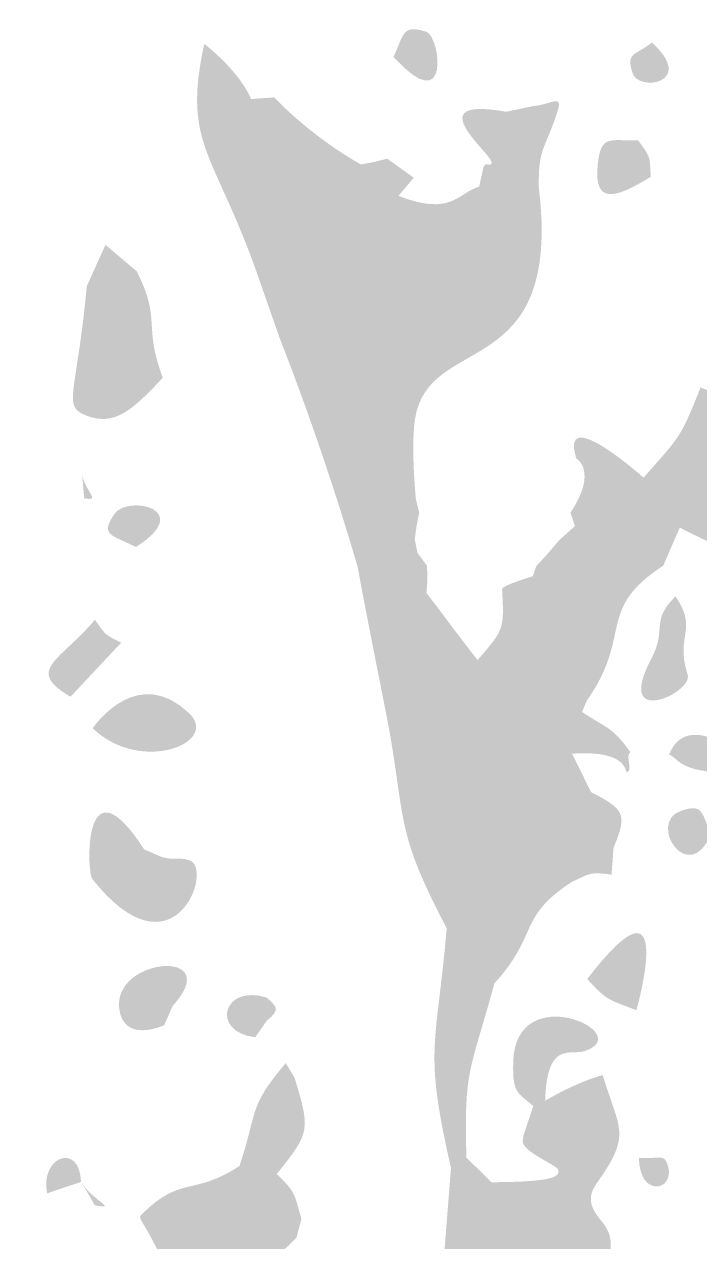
# Model space of a CAD drawing. Header units: millimetres. Extents: x 1296 to 1509, y 27 to 134.
# Drawn here: x 1464.95 to 1473.34, y 76.28 to 91.41 of the extents above; entities that cross this region are included whole.
import ezdxf

# ---------------------------------------------------------------- set-up
doc = ezdxf.new("R2010")
doc.units = ezdxf.units.MM

msp = doc.modelspace()

# ---------------------------------------------------------------- hatches: boundary and pattern name
at = {"true_color": 0x080808, "transparency": 33554687}
h = msp.add_hatch(color=18, dxfattribs=at)
edge = h.paths.add_edge_path(flags=0)
edge.add_spline(control_points=[(1469.539, 91.006), (1469.672, 91.3), (1469.648, 91.412), (1469.947, 91.319), (1470.119, 91.266), (1470.259, 90.214), (1469.539, 91.006)], knot_values=[0, 0, 0, 0, 1, 1, 1, 2, 2, 2, 2], degree=3, periodic=1)
h = msp.add_hatch(color=18, dxfattribs=at)
edge = h.paths.add_edge_path(flags=0)
edge.add_spline(control_points=[(1467.186, 91.171), (1467.622, 90.816), (1467.739, 90.55), (1467.768, 90.483), (1467.84, 89.682), (1467.886, 89.547), (1467.913, 89.47), (1468.265, 88.985), (1468.388, 88.829), (1468.804, 89.267), (1469.216, 89.298), (1469.196, 89.331), (1469.6, 89.279), (1470.265, 89.021), (1470.336, 89.317), (1470.603, 89.394), (1470.603, 89.394), (1470.775, 89.42), (1470.775, 89.42), (1470.775, 89.42), (1470.933, 89.172), (1470.933, 89.172), (1470.846, 88.326), (1470.372, 88.786), (1469.681, 88.269), (1469, 88.402), (1468.867, 88.58), (1468.519, 87.989), (1468.354, 88.032), (1468.489, 88.163), (1468.337, 88.202), (1468.303, 88.211), (1468.337, 88.202), (1467.909, 88.124), (1467.332, 89.841), (1466.903, 89.866), (1467.186, 91.171)], knot_values=[0, 0, 0, 0, 1, 1, 1, 2, 2, 2, 3, 3, 3, 4, 4, 4, 5, 5, 5, 6, 6, 6, 7, 7, 7, 8, 8, 8, 9, 9, 9, 10, 10, 10, 11, 11, 11, 12, 12, 12, 12], degree=3, periodic=1)
h = msp.add_hatch(color=18, dxfattribs=at)
edge = h.paths.add_edge_path(flags=0)
edge.add_spline(control_points=[(1472.751, 91.186), (1473.306, 90.682), (1472.587, 90.57), (1472.511, 90.803), (1472.426, 91.064), (1472.534, 91.017), (1472.751, 91.186)], knot_values=[0, 0, 0, 0, 1, 1, 1, 2, 2, 2, 2], degree=3, periodic=1)
h = msp.add_hatch(color=18, dxfattribs=at)
edge = h.paths.add_edge_path(flags=0)
edge.add_spline(control_points=[(1467.768, 90.483), (1467.768, 90.483), (1468.057, 90.504), (1468.057, 90.504), (1468.132, 90.425), (1468.509, 90.028), (1469.132, 89.67), (1469.132, 89.67), (1469.297, 89.701), (1469.297, 89.701), (1469.297, 89.701), (1469.461, 89.742), (1469.461, 89.742), (1469.461, 89.742), (1469.626, 89.623), (1469.626, 89.623), (1469.626, 89.623), (1469.789, 89.505), (1469.789, 89.505), (1469.789, 89.505), (1469.6, 89.279), (1469.6, 89.279), (1469.196, 89.331), (1469.216, 89.298), (1468.804, 89.267), (1468.472, 89.327), (1468.495, 89.313), (1468.472, 89.327), (1468.208, 89.485), (1468.204, 89.395), (1467.913, 89.47), (1467.886, 89.547), (1467.84, 89.682), (1467.768, 90.483)], knot_values=[0, 0, 0, 0, 1, 1, 1, 2, 2, 2, 3, 3, 3, 4, 4, 4, 5, 5, 5, 6, 6, 6, 7, 7, 7, 8, 8, 8, 9, 9, 9, 10, 10, 10, 11, 11, 11, 11], degree=3, periodic=1)
h = msp.add_hatch(color=18, dxfattribs=at)
edge = h.paths.add_edge_path(flags=0)
edge.add_spline(control_points=[(1470.937, 90.325), (1471.111, 90.188), (1471.098, 90.295), (1471.28, 90.396), (1471.507, 90.42), (1471.651, 90.551), (1471.575, 90.323), (1471.417, 89.842), (1471.335, 89.874), (1471.345, 89.383), (1471.345, 89.383), (1470.775, 89.42), (1470.775, 89.42), (1470.775, 89.42), (1470.603, 89.394), (1470.603, 89.394), (1470.659, 89.641), (1470.65, 89.623), (1470.659, 89.641), (1470.693, 89.709), (1470.735, 89.636), (1470.758, 89.687), (1470.799, 89.776), (1469.808, 90.528), (1470.937, 90.325)], knot_values=[0, 0, 0, 0, 1, 1, 1, 2, 2, 2, 3, 3, 3, 4, 4, 4, 5, 5, 5, 6, 6, 6, 7, 7, 7, 8, 8, 8, 8], degree=3, periodic=1)
h = msp.add_hatch(color=18, dxfattribs=at)
edge = h.paths.add_edge_path(flags=0)
edge.add_spline(control_points=[(1470.937, 90.325), (1470.937, 90.325), (1471.28, 90.396), (1471.28, 90.396), (1471.098, 90.295), (1471.111, 90.188), (1470.937, 90.325)], knot_values=[0, 0, 0, 0, 1, 1, 1, 2, 2, 2, 2], degree=3, periodic=1)
h = msp.add_hatch(color=18, dxfattribs=at)
edge = h.paths.add_edge_path(flags=0)
edge.add_spline(control_points=[(1472.581, 89.968), (1472.747, 89.743), (1472.722, 89.764), (1472.736, 89.516), (1472.294, 89.244), (1472.023, 89.165), (1472.078, 89.675), (1472.118, 90.046), (1472.224, 89.963), (1472.581, 89.968)], knot_values=[0, 0, 0, 0, 1, 1, 1, 2, 2, 2, 3, 3, 3, 3], degree=3, periodic=1)
h = msp.add_hatch(color=18, dxfattribs=at)
edge = h.paths.add_edge_path(flags=0)
edge.add_spline(control_points=[(1467.913, 89.47), (1468.204, 89.395), (1468.208, 89.485), (1468.472, 89.327), (1468.495, 89.313), (1468.472, 89.327), (1468.804, 89.267), (1468.388, 88.829), (1468.265, 88.985), (1467.913, 89.47)], knot_values=[0, 0, 0, 0, 1, 1, 1, 2, 2, 2, 3, 3, 3, 3], degree=3, periodic=1)
h = msp.add_hatch(color=18, dxfattribs=at)
edge = h.paths.add_edge_path(flags=0)
edge.add_spline(control_points=[(1470.775, 89.42), (1470.775, 89.42), (1471.345, 89.383), (1471.345, 89.383), (1471.643, 86.944), (1469.975, 87.594), (1469.806, 86.508), (1469.755, 86.178), (1469.809, 85.588), (1469.817, 85.508), (1469.817, 85.508), (1469.858, 85.342), (1469.858, 85.342), (1469.858, 85.342), (1469.825, 85.175), (1469.825, 85.175), (1469.825, 85.175), (1469.802, 85.009), (1469.802, 85.009), (1469.802, 85.009), (1469.837, 84.842), (1469.837, 84.842), (1469.837, 84.842), (1469.955, 84.68), (1469.955, 84.68), (1469.955, 84.68), (1469.96, 84.509), (1469.96, 84.509), (1469.96, 84.509), (1469.948, 84.342), (1469.948, 84.342), (1469.948, 84.342), (1470.077, 84.176), (1470.077, 84.176), (1470.117, 84.122), (1470.374, 83.777), (1470.583, 83.51), (1470.919, 83.891), (1470.914, 83.902), (1470.888, 84.391), (1470.886, 84.435), (1471.239, 84.542), (1471.271, 84.551), (1471.271, 84.551), (1471.312, 84.675), (1471.312, 84.675), (1471.312, 84.675), (1471.435, 84.808), (1471.435, 84.808), (1471.435, 84.808), (1471.6, 85.001), (1471.6, 85.001), (1471.6, 85.001), (1471.794, 85.175), (1471.794, 85.175), (1471.794, 85.175), (1471.986, 84.975), (1471.986, 84.975), (1471.674, 84.369), (1471.965, 84.31), (1471.745, 83.684), (1471.612, 83.308), (1471.449, 83.405), (1471.385, 83.003), (1471.162, 82.072), (1471.436, 82.045), (1471.679, 81.588), (1471.679, 81.588), (1471.776, 81.528), (1471.776, 81.528), (1471.895, 81.132), (1471.816, 81.156), (1471.752, 80.75), (1471.078, 80.312), (1471.35, 80.1), (1470.793, 79.49), (1470.367, 79.795), (1470.353, 79.809), (1470.322, 80.329), (1470.322, 80.329), (1470.541, 80.409), (1470.541, 80.409), (1470.733, 80.244), (1470.701, 79.943), (1470.814, 80.175), (1470.904, 80.359), (1470.654, 80.343), (1470.744, 80.528), (1470.813, 80.852), (1470.792, 80.82), (1470.797, 81.18), (1470.913, 81.756), (1470.832, 81.961), (1470.808, 82.024), (1470.618, 82.507), (1470.372, 82.318), (1470.233, 82.81), (1470.233, 82.81), (1470.242, 83.155), (1470.242, 83.155), (1470.22, 83.212), (1470.154, 83.382), (1469.69, 83.676), (1469.69, 83.676), (1469.624, 83.843), (1469.624, 83.843), (1469.624, 83.843), (1469.577, 84.009), (1469.577, 84.009), (1469.577, 84.009), (1469.512, 84.176), (1469.512, 84.176), (1469.512, 84.176), (1469.46, 84.342), (1469.46, 84.342), (1469.46, 84.342), (1469.476, 84.509), (1469.476, 84.509), (1469.476, 84.509), (1469.524, 84.675), (1469.524, 84.675), (1469.524, 84.675), (1469.516, 84.842), (1469.516, 84.842), (1469.516, 84.842), (1469.302, 85.009), (1469.302, 85.009), (1469.341, 85.527), (1469.271, 85.615), (1469.239, 85.655), (1468.638, 86.412), (1469.348, 87.29), (1469.681, 88.269), (1470.372, 88.786), (1470.846, 88.326), (1470.933, 89.172), (1470.933, 89.172), (1470.775, 89.42), (1470.775, 89.42)], knot_values=[0, 0, 0, 0, 1, 1, 1, 2, 2, 2, 3, 3, 3, 4, 4, 4, 5, 5, 5, 6, 6, 6, 7, 7, 7, 8, 8, 8, 9, 9, 9, 10, 10, 10, 11, 11, 11, 12, 12, 12, 13, 13, 13, 14, 14, 14, 15, 15, 15, 16, 16, 16, 17, 17, 17, 18, 18, 18, 19, 19, 19, 20, 20, 20, 21, 21, 21, 22, 22, 22, 23, 23, 23, 24, 24, 24, 25, 25, 25, 26, 26, 26, 27, 27, 27, 28, 28, 28, 29, 29, 29, 30, 30, 30, 31, 31, 31, 32, 32, 32, 33, 33, 33, 34, 34, 34, 35, 35, 35, 36, 36, 36, 37, 37, 37, 38, 38, 38, 39, 39, 39, 40, 40, 40, 41, 41, 41, 42, 42, 42, 43, 43, 43, 44, 44, 44, 45, 45, 45, 46, 46, 46, 46], degree=3, periodic=1)
h = msp.add_hatch(color=18, dxfattribs=at)
edge = h.paths.add_edge_path(flags=0)
edge.add_spline(control_points=[(1465.958, 88.671), (1465.958, 88.671), (1466.347, 88.342), (1466.347, 88.342), (1465.89, 87.539), (1465.796, 87.227), (1466.67, 87.018), (1466.288, 86.61), (1466.071, 86.416), (1465.723, 86.547), (1465.414, 86.664), (1465.596, 86.781), (1465.726, 88.158), (1465.726, 88.158), (1465.958, 88.671), (1465.958, 88.671)], knot_values=[0, 0, 0, 0, 1, 1, 1, 2, 2, 2, 3, 3, 3, 4, 4, 4, 5, 5, 5, 5], degree=3, periodic=1)
h = msp.add_hatch(color=18, dxfattribs=at)
edge = h.paths.add_edge_path(flags=0)
edge.add_spline(control_points=[(1469.681, 88.269), (1469.348, 87.29), (1468.638, 86.412), (1469.239, 85.655), (1469.271, 85.615), (1469.341, 85.527), (1469.302, 85.009), (1469.302, 85.009), (1469.092, 84.67), (1469.092, 84.67), (1468.658, 86.151), (1468.214, 87.278), (1468.127, 87.501), (1468.507, 87.945), (1468.479, 87.96), (1468.519, 87.989), (1468.867, 88.58), (1469, 88.402), (1469.681, 88.269)], knot_values=[0, 0, 0, 0, 1, 1, 1, 2, 2, 2, 3, 3, 3, 4, 4, 4, 5, 5, 5, 6, 6, 6, 6], degree=3, periodic=1)
h = msp.add_hatch(color=18, dxfattribs=at)
edge = h.paths.add_edge_path(flags=0)
edge.add_spline(control_points=[(1466.347, 88.342), (1466.658, 87.722), (1466.421, 87.683), (1466.67, 87.018), (1465.796, 87.227), (1465.89, 87.539), (1466.347, 88.342)], knot_values=[0, 0, 0, 0, 1, 1, 1, 2, 2, 2, 2], degree=3, periodic=1)
h = msp.add_hatch(color=18, dxfattribs=at)
edge = h.paths.add_edge_path(flags=0)
edge.add_spline(control_points=[(1467.909, 88.124), (1468.337, 88.202), (1468.303, 88.211), (1468.337, 88.202), (1468.489, 88.163), (1468.354, 88.032), (1468.519, 87.989), (1468.479, 87.96), (1468.507, 87.945), (1468.127, 87.501), (1468.127, 87.501), (1467.909, 88.124), (1467.909, 88.124)], knot_values=[0, 0, 0, 0, 1, 1, 1, 2, 2, 2, 3, 3, 3, 4, 4, 4, 4], degree=3, periodic=1)
h = msp.add_hatch(color=18, dxfattribs=at)
edge = h.paths.add_edge_path(flags=0)
edge.add_spline(control_points=[(1475.867, 87.383), (1475.563, 86.867), (1475.448, 86.937), (1475.38, 86.331), (1475.033, 86.416), (1475.057, 86.365), (1474.729, 86.317), (1474.038, 85.557), (1473.575, 85.568), (1474.035, 84.99), (1474.471, 84.443), (1473.165, 85.12), (1473.097, 85.156), (1473.097, 85.156), (1472.891, 84.681), (1472.891, 84.681), (1472.049, 84.137), (1472.519, 83.821), (1471.939, 83.001), (1471.939, 83.001), (1471.385, 83.003), (1471.385, 83.003), (1471.449, 83.405), (1471.612, 83.308), (1471.745, 83.684), (1471.965, 84.31), (1471.674, 84.369), (1471.986, 84.975), (1471.986, 84.975), (1472.647, 85.777), (1472.647, 85.777), (1473.1, 86.291), (1473.107, 86.268), (1473.355, 86.898), (1474.318, 86.515), (1474.314, 86.508), (1474.326, 86.522), (1474.544, 86.778), (1474.446, 86.837), (1474.725, 87.001), (1475.339, 87.285), (1475.3, 87.801), (1475.867, 87.383)], knot_values=[0, 0, 0, 0, 1, 1, 1, 2, 2, 2, 3, 3, 3, 4, 4, 4, 5, 5, 5, 6, 6, 6, 7, 7, 7, 8, 8, 8, 9, 9, 9, 10, 10, 10, 11, 11, 11, 12, 12, 12, 13, 13, 13, 14, 14, 14, 14], degree=3, periodic=1)
h = msp.add_hatch(color=18, dxfattribs=at)
edge = h.paths.add_edge_path(flags=0)
edge.add_spline(control_points=[(1472.647, 85.777), (1472.647, 85.777), (1471.986, 84.975), (1471.986, 84.975), (1471.986, 84.975), (1471.794, 85.175), (1471.794, 85.175), (1471.794, 85.175), (1471.739, 85.342), (1471.739, 85.342), (1472.086, 85.864), (1471.809, 86.015), (1471.809, 86.017), (1471.602, 86.699), (1472.594, 85.823), (1472.647, 85.777)], knot_values=[0, 0, 0, 0, 1, 1, 1, 2, 2, 2, 3, 3, 3, 4, 4, 4, 5, 5, 5, 5], degree=3, periodic=1)
h = msp.add_hatch(color=18, dxfattribs=at)
edge = h.paths.add_edge_path(flags=0)
edge.add_spline(control_points=[(1465.667, 85.834), (1465.685, 85.615), (1465.923, 85.477), (1465.693, 85.52), (1465.693, 85.52), (1465.667, 85.834), (1465.667, 85.834)], knot_values=[0, 0, 0, 0, 1, 1, 1, 2, 2, 2, 2], degree=3, periodic=1)
h = msp.add_hatch(color=18, dxfattribs=at)
edge = h.paths.add_edge_path(flags=0)
edge.add_spline(control_points=[(1466.337, 84.914), (1466.035, 85.067), (1465.882, 85.059), (1466.071, 85.328), (1466.238, 85.565), (1467.079, 85.385), (1466.337, 84.914)], knot_values=[0, 0, 0, 0, 1, 1, 1, 2, 2, 2, 2], degree=3, periodic=1)
h = msp.add_hatch(color=18, dxfattribs=at)
edge = h.paths.add_edge_path(flags=0)
edge.add_spline(control_points=[(1469.092, 84.67), (1469.092, 84.67), (1469.302, 85.009), (1469.302, 85.009), (1469.302, 85.009), (1469.516, 84.842), (1469.516, 84.842), (1469.516, 84.842), (1469.524, 84.675), (1469.524, 84.675), (1469.524, 84.675), (1469.476, 84.509), (1469.476, 84.509), (1469.476, 84.509), (1469.46, 84.342), (1469.46, 84.342), (1469.46, 84.342), (1469.512, 84.176), (1469.512, 84.176), (1469.512, 84.176), (1469.577, 84.009), (1469.577, 84.009), (1469.577, 84.009), (1469.624, 83.843), (1469.624, 83.843), (1469.624, 83.843), (1469.69, 83.676), (1469.69, 83.676), (1470.154, 83.382), (1470.22, 83.212), (1470.242, 83.155), (1470.242, 83.155), (1470.194, 82.908), (1470.194, 82.908), (1469.781, 82.902), (1469.806, 82.903), (1469.416, 82.999), (1469.11, 84.54), (1469.119, 84.537), (1469.092, 84.67)], knot_values=[0, 0, 0, 0, 1, 1, 1, 2, 2, 2, 3, 3, 3, 4, 4, 4, 5, 5, 5, 6, 6, 6, 7, 7, 7, 8, 8, 8, 9, 9, 9, 10, 10, 10, 11, 11, 11, 12, 12, 12, 13, 13, 13, 13], degree=3, periodic=1)
h = msp.add_hatch(color=18, dxfattribs=at)
edge = h.paths.add_edge_path(flags=0)
edge.add_spline(control_points=[(1473.044, 84.301), (1473.333, 83.877), (1473.033, 83.829), (1473.195, 83.327), (1473.267, 83.105), (1472.277, 82.643), (1472.742, 83.524), (1472.945, 83.906), (1472.724, 83.985), (1473.044, 84.301)], knot_values=[0, 0, 0, 0, 1, 1, 1, 2, 2, 2, 3, 3, 3, 3], degree=3, periodic=1)
h = msp.add_hatch(color=18, dxfattribs=at)
edge = h.paths.add_edge_path(flags=0)
edge.add_spline(control_points=[(1465.828, 84.011), (1465.96, 83.814), (1465.953, 83.826), (1466.154, 83.726), (1466.154, 83.726), (1465.523, 83.053), (1465.523, 83.053), (1464.949, 83.386), (1465.395, 83.498), (1465.828, 84.011)], knot_values=[0, 0, 0, 0, 1, 1, 1, 2, 2, 2, 3, 3, 3, 3], degree=3, periodic=1)
h = msp.add_hatch(color=18, dxfattribs=at)
edge = h.paths.add_edge_path(flags=0)
edge.add_spline(control_points=[(1465.798, 82.662), (1465.856, 82.741), (1466.373, 83.443), (1466.998, 82.848), (1467.382, 82.481), (1466.396, 82.085), (1465.798, 82.662)], knot_values=[0, 0, 0, 0, 1, 1, 1, 2, 2, 2, 2], degree=3, periodic=1)
for points in [[(1470.242, 83.155), (1470.233, 82.81), (1470.194, 82.908)], [(1470.618, 80.507), (1470.541, 80.409), (1470.322, 80.329)]]:
    msp.add_hatch(color=18, dxfattribs=at).paths.add_polyline_path(points, flags=0)
h = msp.add_hatch(color=18, dxfattribs=at)
edge = h.paths.add_edge_path(flags=0)
edge.add_spline(control_points=[(1469.416, 82.999), (1469.806, 82.903), (1469.781, 82.902), (1470.194, 82.908), (1470.194, 82.908), (1470.233, 82.81), (1470.233, 82.81), (1470.372, 82.318), (1470.618, 82.507), (1470.808, 82.024), (1470.832, 81.961), (1470.913, 81.756), (1470.797, 81.18), (1470.792, 80.82), (1470.813, 80.852), (1470.744, 80.528), (1470.744, 80.528), (1470.618, 80.507), (1470.618, 80.507), (1470.618, 80.507), (1470.322, 80.329), (1470.322, 80.329), (1470.322, 80.329), (1470.2, 80.175), (1470.2, 80.175), (1469.506, 81.489), (1469.716, 81.537), (1469.416, 82.999)], knot_values=[0, 0, 0, 0, 1, 1, 1, 2, 2, 2, 3, 3, 3, 4, 4, 4, 5, 5, 5, 6, 6, 6, 7, 7, 7, 8, 8, 8, 9, 9, 9, 9], degree=3, periodic=1)
h = msp.add_hatch(color=18, dxfattribs=at)
edge = h.paths.add_edge_path(flags=0)
edge.add_spline(control_points=[(1471.385, 83.003), (1471.385, 83.003), (1471.939, 83.001), (1471.939, 83.001), (1471.939, 83.001), (1471.883, 82.864), (1471.883, 82.864), (1471.883, 82.864), (1471.758, 82.346), (1471.758, 82.346), (1471.758, 82.346), (1471.994, 81.868), (1471.994, 81.868), (1471.994, 81.868), (1471.679, 81.588), (1471.679, 81.588), (1471.436, 82.045), (1471.162, 82.072), (1471.385, 83.003)], knot_values=[0, 0, 0, 0, 1, 1, 1, 2, 2, 2, 3, 3, 3, 4, 4, 4, 5, 5, 5, 6, 6, 6, 6], degree=3, periodic=1)
h = msp.add_hatch(color=18, dxfattribs=at)
edge = h.paths.add_edge_path(flags=0)
edge.add_spline(control_points=[(1472.964, 82.333), (1473.221, 83.014), (1474.279, 82.067), (1473.58, 82.112), (1473.07, 82.144), (1473.082, 82.291), (1472.964, 82.333)], knot_values=[0, 0, 0, 0, 1, 1, 1, 2, 2, 2, 2], degree=3, periodic=1)
h = msp.add_hatch(color=18, dxfattribs=at)
edge = h.paths.add_edge_path(flags=0)
edge.add_spline(control_points=[(1471.883, 82.864), (1472.218, 82.64), (1472.241, 82.694), (1472.483, 82.365), (1472.416, 82.315), (1472.515, 82.166), (1472.448, 82.116), (1472.401, 82.081), (1472.503, 82.396), (1471.758, 82.346), (1471.758, 82.346), (1471.883, 82.864), (1471.883, 82.864)], knot_values=[0, 0, 0, 0, 1, 1, 1, 2, 2, 2, 3, 3, 3, 4, 4, 4, 4], degree=3, periodic=1)
h = msp.add_hatch(color=18, dxfattribs=at)
edge = h.paths.add_edge_path(flags=0)
edge.add_spline(control_points=[(1466.44, 81.154), (1466.121, 80.893), (1466.171, 80.827), (1465.787, 80.796), (1465.72, 80.989), (1465.705, 82.291), (1466.44, 81.154)], knot_values=[0, 0, 0, 0, 1, 1, 1, 2, 2, 2, 2], degree=3, periodic=1)
h = msp.add_hatch(color=18, dxfattribs=at)
edge = h.paths.add_edge_path(flags=0)
edge.add_spline(control_points=[(1471.994, 81.868), (1472.399, 81.658), (1472.455, 81.605), (1472.274, 81.177), (1472.274, 81.177), (1471.776, 81.528), (1471.776, 81.528), (1471.776, 81.528), (1471.679, 81.588), (1471.679, 81.588), (1471.679, 81.588), (1471.994, 81.868), (1471.994, 81.868)], knot_values=[0, 0, 0, 0, 1, 1, 1, 2, 2, 2, 3, 3, 3, 4, 4, 4, 4], degree=3, periodic=1)
h = msp.add_hatch(color=18, dxfattribs=at)
edge = h.paths.add_edge_path(flags=0)
edge.add_spline(control_points=[(1473.485, 81.346), (1473.209, 80.681), (1472.689, 81.487), (1473.108, 81.633), (1473.383, 81.729), (1473.363, 81.624), (1473.485, 81.346)], knot_values=[0, 0, 0, 0, 1, 1, 1, 2, 2, 2, 2], degree=3, periodic=1)
h = msp.add_hatch(color=18, dxfattribs=at)
edge = h.paths.add_edge_path(flags=0)
edge.add_spline(control_points=[(1471.776, 81.528), (1471.776, 81.528), (1472.274, 81.177), (1472.274, 81.177), (1472.274, 81.177), (1472.249, 80.842), (1472.249, 80.842), (1471.981, 80.876), (1471.995, 80.863), (1471.752, 80.75), (1471.816, 81.156), (1471.895, 81.132), (1471.776, 81.528)], knot_values=[0, 0, 0, 0, 1, 1, 1, 2, 2, 2, 3, 3, 3, 4, 4, 4, 4], degree=3, periodic=1)
h = msp.add_hatch(color=18, dxfattribs=at)
edge = h.paths.add_edge_path(flags=0)
edge.add_spline(control_points=[(1466.44, 81.154), (1466.677, 81.055), (1466.657, 81.059), (1466.677, 81.055), (1466.853, 81.016), (1466.837, 81.066), (1466.997, 81.022), (1467.318, 80.932), (1466.808, 79.497), (1465.787, 80.796), (1466.171, 80.827), (1466.121, 80.893), (1466.44, 81.154)], knot_values=[0, 0, 0, 0, 1, 1, 1, 2, 2, 2, 3, 3, 3, 4, 4, 4, 4], degree=3, periodic=1)
h = msp.add_hatch(color=18, dxfattribs=at)
edge = h.paths.add_edge_path(flags=0)
edge.add_spline(control_points=[(1470.177, 81.014), (1470.277, 80.686), (1470.526, 80.343), (1470.298, 80.618), (1470.277, 80.643), (1470.298, 80.618), (1470.177, 81.014)], knot_values=[0, 0, 0, 0, 1, 1, 1, 2, 2, 2, 2], degree=3, periodic=1)
h = msp.add_hatch(color=18, dxfattribs=at)
edge = h.paths.add_edge_path(flags=0)
edge.add_spline(control_points=[(1471.946, 79.544), (1473.068, 81.003), (1472.576, 79.211), (1472.557, 79.156), (1472.214, 79.293), (1472.206, 79.26), (1471.946, 79.544)], knot_values=[0, 0, 0, 0, 1, 1, 1, 2, 2, 2, 2], degree=3, periodic=1)
h = msp.add_hatch(color=18, dxfattribs=at)
edge = h.paths.add_edge_path(flags=0)
edge.add_spline(control_points=[(1470.618, 80.507), (1470.618, 80.507), (1470.744, 80.528), (1470.744, 80.528), (1470.654, 80.343), (1470.904, 80.359), (1470.814, 80.175), (1470.701, 79.943), (1470.733, 80.244), (1470.541, 80.409), (1470.541, 80.409), (1470.618, 80.507), (1470.618, 80.507)], knot_values=[0, 0, 0, 0, 1, 1, 1, 2, 2, 2, 3, 3, 3, 4, 4, 4, 4], degree=3, periodic=1)
h = msp.add_hatch(color=18, dxfattribs=at)
edge = h.paths.add_edge_path(flags=0)
edge.add_spline(control_points=[(1470.322, 80.329), (1470.353, 79.809), (1470.367, 79.795), (1470.793, 79.49), (1470.497, 78.404), (1470.41, 78.438), (1470.445, 77.326), (1470.445, 77.326), (1470.253, 77.196), (1470.253, 77.196), (1469.912, 78.686), (1470.069, 78.673), (1470.2, 80.175), (1470.2, 80.175), (1470.322, 80.329), (1470.322, 80.329)], knot_values=[0, 0, 0, 0, 1, 1, 1, 2, 2, 2, 3, 3, 3, 4, 4, 4, 5, 5, 5, 5], degree=3, periodic=1)
h = msp.add_hatch(color=18, dxfattribs=at)
edge = h.paths.add_edge_path(flags=0)
edge.add_spline(control_points=[(1466.794, 79.211), (1466.794, 79.211), (1466.687, 78.97), (1466.687, 78.97), (1466.644, 78.952), (1466.186, 78.754), (1466.129, 79.172), (1466.042, 79.816), (1467.453, 79.935), (1466.794, 79.211)], knot_values=[0, 0, 0, 0, 1, 1, 1, 2, 2, 2, 3, 3, 3, 3], degree=3, periodic=1)
h = msp.add_hatch(color=18, dxfattribs=at)
edge = h.paths.add_edge_path(flags=0)
edge.add_spline(control_points=[(1467.964, 79.313), (1467.964, 79.313), (1467.962, 79.025), (1467.962, 79.025), (1467.962, 79.025), (1467.819, 78.819), (1467.819, 78.819), (1467.254, 78.891), (1467.42, 79.488), (1467.964, 79.313)], knot_values=[0, 0, 0, 0, 1, 1, 1, 2, 2, 2, 3, 3, 3, 3], degree=3, periodic=1)
h = msp.add_hatch(color=18, dxfattribs=at)
edge = h.paths.add_edge_path(flags=0)
edge.add_spline(control_points=[(1471.275, 77.965), (1471.08, 78.138), (1471.015, 78.119), (1471.027, 78.52), (1471.058, 79.555), (1472.57, 78.871), (1471.919, 78.65), (1471.736, 78.587), (1471.445, 78.788), (1471.423, 78.031), (1471.423, 78.031), (1471.275, 77.965), (1471.275, 77.965)], knot_values=[0, 0, 0, 0, 1, 1, 1, 2, 2, 2, 3, 3, 3, 4, 4, 4, 4], degree=3, periodic=1)
h = msp.add_hatch(color=18, dxfattribs=at)
edge = h.paths.add_edge_path(flags=0)
edge.add_spline(control_points=[(1467.964, 79.313), (1468.081, 79.199), (1468.143, 79.17), (1467.962, 79.025), (1467.962, 79.025), (1467.964, 79.313), (1467.964, 79.313)], knot_values=[0, 0, 0, 0, 1, 1, 1, 2, 2, 2, 2], degree=3, periodic=1)
h = msp.add_hatch(color=18, dxfattribs=at)
edge = h.paths.add_edge_path(flags=0)
edge.add_spline(control_points=[(1468.199, 78.499), (1468.199, 78.499), (1468.31, 78.313), (1468.31, 78.313), (1468.504, 77.668), (1468.504, 77.638), (1468.088, 77.122), (1468.088, 77.122), (1467.816, 77.145), (1467.816, 77.145), (1467.816, 77.145), (1467.623, 77.219), (1467.623, 77.219), (1467.852, 77.895), (1467.725, 77.945), (1468.199, 78.499)], knot_values=[0, 0, 0, 0, 1, 1, 1, 2, 2, 2, 3, 3, 3, 4, 4, 4, 5, 5, 5, 5], degree=3, periodic=1)
h = msp.add_hatch(color=18, dxfattribs=at)
edge = h.paths.add_edge_path(flags=0)
edge.add_spline(control_points=[(1472.139, 78.349), (1472.351, 77.661), (1472.495, 77.614), (1472.078, 77.024), (1471.987, 76.894), (1471.925, 76.769), (1472.119, 76.541), (1472.592, 75.986), (1471.448, 75.72), (1472.455, 73.531), (1472.627, 73.118), (1472.595, 73.104), (1472.997, 72.902), (1473.052, 72.685), (1472.996, 72.717), (1472.901, 72.532), (1472.441, 72.043), (1472.972, 71.881), (1472.667, 71.305), (1472.549, 71.315), (1472.571, 71.25), (1472.461, 71.259), (1472.44, 71.261), (1472.461, 71.259), (1472.205, 71.308), (1471.86, 71.568), (1471.882, 71.621), (1471.427, 71.555), (1471.16, 71.517), (1470.627, 72.45), (1470.854, 72.804), (1471.196, 73.339), (1470.328, 73.41), (1470.696, 73.92), (1470.74, 73.981), (1471.001, 74.936), (1471.026, 75.025), (1470.94, 75.09), (1471.051, 75.129), (1470.968, 75.192), (1470.953, 75.203), (1470.968, 75.192), (1470.756, 75.279), (1470.699, 75.371), (1470.371, 76.201), (1470.202, 75.426), (1470.202, 75.426), (1470.151, 75.339), (1470.151, 75.339), (1470.148, 75.775), (1470.175, 75.749), (1470.174, 76.196), (1470.725, 76.127), (1470.555, 76.411), (1470.754, 77.018), (1471.601, 77.021), (1471.594, 77.103), (1471.588, 77.171), (1471.583, 77.225), (1471.135, 77.396), (1471.145, 77.533), (1471.151, 77.61), (1471.156, 77.602), (1471.275, 77.965), (1471.275, 77.965), (1471.423, 78.031), (1471.423, 78.031), (1471.477, 78.063), (1471.834, 78.27), (1472.139, 78.349)], knot_values=[0, 0, 0, 0, 1, 1, 1, 2, 2, 2, 3, 3, 3, 4, 4, 4, 5, 5, 5, 6, 6, 6, 7, 7, 7, 8, 8, 8, 9, 9, 9, 10, 10, 10, 11, 11, 11, 12, 12, 12, 13, 13, 13, 14, 14, 14, 15, 15, 15, 16, 16, 16, 17, 17, 17, 18, 18, 18, 19, 19, 19, 20, 20, 20, 21, 21, 21, 22, 22, 22, 23, 23, 23, 23], degree=3, periodic=1)
h = msp.add_hatch(color=18, dxfattribs=at)
edge = h.paths.add_edge_path(flags=0)
edge.add_spline(control_points=[(1465.653, 77.022), (1465.653, 77.022), (1465.231, 76.88), (1465.231, 76.88), (1465.141, 77.345), (1465.641, 77.517), (1465.653, 77.022)], knot_values=[0, 0, 0, 0, 1, 1, 1, 2, 2, 2, 2], degree=3, periodic=1)
h = msp.add_hatch(color=18, dxfattribs=at)
edge = h.paths.add_edge_path(flags=0)
edge.add_spline(control_points=[(1472.588, 77.322), (1472.847, 77.297), (1472.909, 77.398), (1472.956, 77.199), (1473.022, 76.917), (1472.601, 76.817), (1472.588, 77.322)], knot_values=[0, 0, 0, 0, 1, 1, 1, 2, 2, 2, 2], degree=3, periodic=1)
h = msp.add_hatch(color=18, dxfattribs=at)
edge = h.paths.add_edge_path(flags=0)
edge.add_spline(control_points=[(1467.623, 77.219), (1467.623, 77.219), (1467.816, 77.145), (1467.816, 77.145), (1467.816, 77.145), (1468.088, 77.122), (1468.088, 77.122), (1468.321, 76.887), (1468.297, 76.898), (1468.394, 76.561), (1468.394, 76.561), (1468.331, 76.327), (1468.331, 76.327), (1467.912, 75.922), (1467.515, 75.497), (1467.446, 75.423), (1467.446, 75.423), (1467.159, 75.366), (1467.159, 75.366), (1467.159, 75.366), (1466.882, 75.552), (1466.882, 75.552), (1466.469, 76.564), (1466.339, 76.549), (1466.404, 76.614), (1466.896, 77.109), (1467.035, 76.838), (1467.623, 77.219)], knot_values=[0, 0, 0, 0, 1, 1, 1, 2, 2, 2, 3, 3, 3, 4, 4, 4, 5, 5, 5, 6, 6, 6, 7, 7, 7, 8, 8, 8, 9, 9, 9, 9], degree=3, periodic=1)
h = msp.add_hatch(color=18, dxfattribs=at)
edge = h.paths.add_edge_path(flags=0)
edge.add_spline(control_points=[(1470.445, 77.326), (1470.445, 77.326), (1470.754, 77.018), (1470.754, 77.018), (1470.555, 76.411), (1470.725, 76.127), (1470.174, 76.196), (1470.174, 76.196), (1470.253, 77.196), (1470.253, 77.196), (1470.253, 77.196), (1470.445, 77.326), (1470.445, 77.326)], knot_values=[0, 0, 0, 0, 1, 1, 1, 2, 2, 2, 3, 3, 3, 4, 4, 4, 4], degree=3, periodic=1)
h = msp.add_hatch(color=18, dxfattribs=at)
edge = h.paths.add_edge_path(flags=0)
edge.add_spline(control_points=[(1465.653, 77.022), (1465.804, 76.782), (1466.113, 76.684), (1465.838, 76.729), (1465.811, 76.733), (1465.838, 76.729), (1465.653, 77.022)], knot_values=[0, 0, 0, 0, 1, 1, 1, 2, 2, 2, 2], degree=3, periodic=1)

doc.saveas('drawing.dxf')
